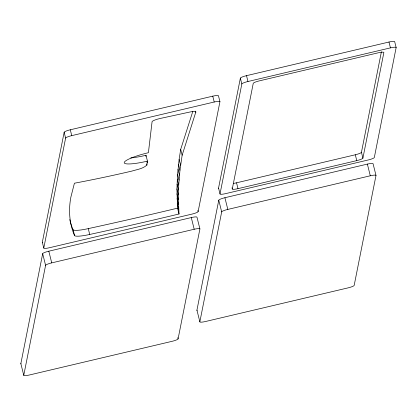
<?xml version="1.0" encoding="UTF-8"?>
<svg xmlns="http://www.w3.org/2000/svg" width="417" height="417" viewBox="0 0 417 417"><rect width="100%" height="100%" fill="white"/><g stroke="black" fill="none" stroke-linecap="round" stroke-linejoin="round"><path stroke-width="0.63" d="M130.776 157.934A24.421 3.988 -14 0 0 145.616 155.364L145.997 155.265L147.456 161.108L146.899 165.069C142.927 168.807 136.943 169.49 131.897 171.079A238.289 38.917 -14 0 1 93.267 179.529L88.513 180.483A238.289 38.917 -14 0 1 74.419 183.214L70.869 197.142A2351.072 383.989 -14 0 0 73.632 233.395L74.586 235.688A17.498 2.856 -14 0 0 89.718 234.463L101.154 231.956A746.649 121.946 -14 0 0 179.013 213.994L177.553 208.151L176.938 188.958L177.564 174.301L179.128 159.419L180.686 149.375L192.81 111.386M179.013 213.994L178.393 199.639L178.711 185.054L179.956 170.251L182.14 155.223L195.881 111.881A7.694 1.256 -14 0 0 188.687 112.282L159.815 118.548A7.694 1.256 -14 0 0 152.08 121.665L148.405 152.685L142.624 154.181A24.421 3.988 -14 0 0 124.323 163.005A24.421 3.988 -14 0 0 147.076 161.207L147.456 161.108M145.872 156.411L145.997 155.265M42.336 242.214L64.155 132.267A6.104 0.996 -14 0 1 70.296 129.786L212.764 96.16A6.104 0.996 -14 0 1 218.477 95.842L219.936 101.685L198.111 211.627A6.104 0.996 -14 0 1 191.971 214.103L49.498 247.719A6.104 0.996 -14 0 1 43.785 248.037L42.336 242.214A6.104 0.996 -14 0 0 42.701 242.522M20.85 363.603L42.675 253.672A6.104 0.996 -14 0 1 48.815 251.196L191.288 217.57A6.104 0.996 -14 0 1 196.996 217.247L199.91 228.938L178.085 338.875A6.104 0.996 -14 0 1 171.95 341.351L29.477 374.972A6.104 0.996 -14 0 1 23.764 375.29L20.85 363.603A6.104 0.996 -14 0 0 20.996 363.832M43.785 248.037L65.615 138.11L64.155 132.267M23.764 375.29L45.589 265.358L42.675 253.672M218.55 188.083L240.374 78.135A6.104 0.996 -14 0 1 246.51 75.659L388.983 42.028A6.104 0.996 -14 0 1 394.691 41.71L396.15 47.554L374.325 157.506A6.104 0.996 -14 0 1 368.19 159.982L225.717 193.608A6.104 0.996 -14 0 1 220.009 193.926L218.55 188.083A6.104 0.996 -14 0 0 218.696 188.312M196.939 310.128L218.769 200.196A6.104 0.996 -14 0 1 224.904 197.721L367.377 164.095A6.104 0.996 -14 0 1 373.085 163.777L375.998 175.463L354.174 285.405A6.104 0.996 -14 0 1 348.039 287.881L205.565 321.497A6.104 0.996 -14 0 1 199.852 321.815L196.939 310.128A6.104 0.996 -14 0 0 197.085 310.357M220.009 193.926L241.829 83.979L240.374 78.135M199.852 321.815L221.682 211.888L218.769 200.196M232.285 188.974L253.249 83.337A6.104 1.001 -14 0 1 259.39 80.856L378.162 52.823A6.104 1.001 -14 0 1 383.875 52.506L362.905 158.142A6.104 0.99 -14 0 1 356.77 160.618L237.992 188.651A6.104 0.99 -14 0 1 232.285 188.974L231.993 187.806M362.905 158.142L361.45 152.299L381.404 51.755M241.829 83.979A6.104 0.996 -14 0 1 247.969 81.503L390.437 47.877A6.104 0.996 -14 0 1 396.15 47.554M65.615 138.11A6.104 0.996 -14 0 1 71.75 135.634L214.223 102.009A6.104 0.996 -14 0 1 219.936 101.685M233.603 183.36A6.104 0.99 -14 0 0 236.538 182.808L355.31 154.775A6.104 0.99 -14 0 0 361.45 152.299M221.682 211.888A6.104 0.996 -14 0 1 227.818 209.412L370.291 175.786A6.104 0.996 -14 0 1 375.998 175.463M45.589 265.358A6.104 0.996 -14 0 1 51.729 262.882L194.202 229.256A6.104 0.996 -14 0 1 199.91 228.938M70.739 223.288A2351.072 383.989 -14 0 0 72.177 227.552L73.131 229.84A17.498 2.856 -14 0 0 88.263 228.62L99.694 226.113A746.649 121.946 -14 0 0 177.553 208.151M388.983 42.028L390.437 47.877M367.377 164.095L370.291 175.786M355.31 154.775L356.77 160.618M246.51 75.659L247.969 81.503M236.538 182.808L237.992 188.651M212.764 96.16L214.223 102.009M224.904 197.721L227.818 209.412M195.542 111.157L195.834 112.329M197.82 210.46L198.111 211.627M180.686 149.375L182.14 155.223M179.128 159.419L180.582 165.268M178.502 164.407L179.956 170.251M191.288 217.57L194.202 229.256M177.981 169.365L179.44 175.208M177.564 174.301L179.023 180.144M177.251 179.211L178.711 185.054M177.043 184.1L178.502 189.943M176.938 188.958L178.398 194.802M176.938 193.796L178.393 199.639M177.037 198.601L178.497 204.45M177.246 203.387L178.705 209.235M146.972 161.66L147.264 162.828M146.607 163.902L146.899 165.069M177.778 337.645L178.085 338.875M70.296 129.786L71.75 135.634M88.263 228.62L89.718 234.463M73.131 229.84L74.586 235.688M48.815 251.196L51.729 262.882M70.562 222.673A2351.072 383.989 -14 0 1 69.759 219.571"/></g></svg>
